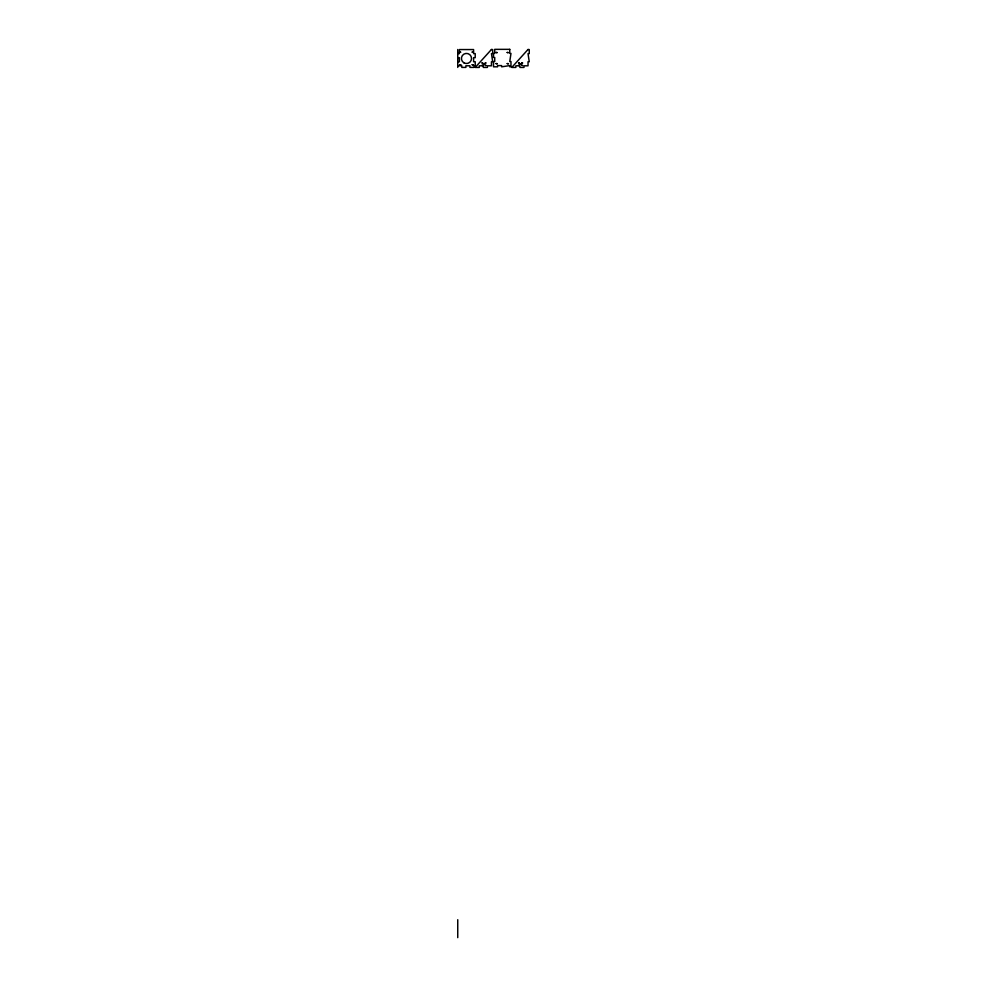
<?xml version="1.0" encoding="UTF-8"?>
<svg xmlns="http://www.w3.org/2000/svg" width="987" height="987" viewBox="0 0 987 987"><rect width="100%" height="100%" fill="white"/><g stroke="black" fill="none" stroke-linecap="round" stroke-linejoin="round"><path stroke-width="1.48" d="M457.746 53.619L459.374 53.619L459.374 49.56L473.587 49.56L473.587 53.619L475.216 53.619L475.216 57.69L473.587 57.69L473.587 61.749L475.216 61.749L475.216 65.784L473.994 65.784L473.994 67.4L469.935 67.4L469.935 65.784L465.876 65.784L465.876 67.4L461.805 67.4L461.805 65.784L457.746 65.784M457.746 57.69L459.374 57.69L459.374 61.749L457.746 61.749M457.746 49.498L457.746 67.437M457.746 919.711L457.746 937.65M482.026 65.364L482.853 65.426L482.038 65.339M482.026 62.946L482.853 63.008L482.038 62.921M483.482 64.13L484.679 64.254L483.494 64.093M485.283 62.946L486.11 63.032L485.296 62.921M485.283 65.364L486.11 65.463L485.296 65.339M496.017 52.508L497.226 52.632L496.017 52.459M496.054 63.612L497.275 63.699L496.054 63.612M507.182 52.508L508.404 52.632L507.195 52.459M507.219 63.612L508.441 63.699L507.219 63.612M518.607 62.946L519.421 63.032L518.607 62.921M518.607 65.364L519.421 65.463L518.607 65.339M520.05 64.13L521.247 64.254L520.063 64.093M521.864 62.946L522.691 63.008L521.864 62.921M521.864 65.364L522.691 65.426L521.864 65.339M459.572 52.114L460.781 52.225L459.584 52.064M459.572 64.698L460.781 64.809L459.572 64.698M472.193 52.114L473.39 52.225L472.205 52.064M472.193 64.71L473.39 64.821L472.193 64.71M491.44 49.498L475.203 67.437L479.275 67.437L479.275 65.808L483.334 65.808L483.334 67.437L487.405 67.437L487.405 65.808L491.464 65.808L491.464 61.749L492.686 61.749L491.464 53.619L492.686 53.619L492.686 49.56L491.44 49.498M528.008 49.498L511.784 67.437L515.843 67.437L515.843 65.808L519.915 65.808L519.915 67.437L523.974 67.437L523.974 65.808L528.033 65.808L528.033 61.749L529.254 61.749L528.033 53.619L529.254 53.619L529.254 49.56L528.008 49.498M509.761 49.35L494.721 49.35L494.721 53.409L493.512 53.409L493.512 57.48L494.721 57.48L494.721 61.539L493.512 61.539L493.512 66.82L497.571 66.82L497.571 65.598L501.63 65.598L501.63 66.82L509.761 65.598L509.761 66.82L510.97 66.82L510.97 61.539L509.761 61.539L510.97 53.409L509.761 53.409L509.761 49.35M463.952 62.847A5.058 5.058 0 0 0 471.539 58.467A5.058 5.058 0 0 0 463.952 54.088A5.058 5.058 0 0 0 463.952 62.847"/></g></svg>
